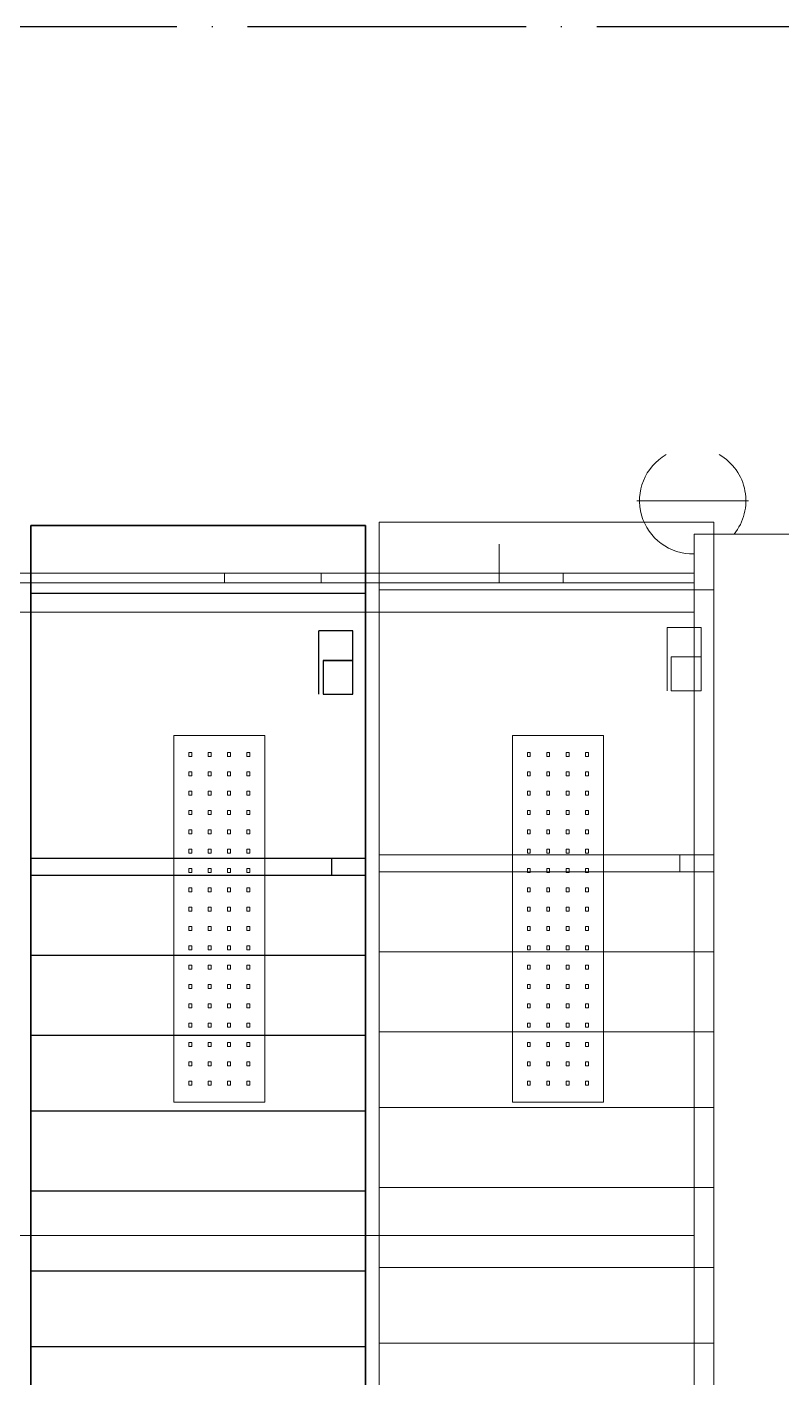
# Model space of a CAD drawing. Header units: millimetres. Extents: x 0 to 3780, y 0 to 2673.
# Drawn here: x 1455.6 to 1533.7, y 608.8 to 748.5 of the extents above; entities that cross this region are included whole.
import ezdxf
from ezdxf.enums import TextEntityAlignment as Align

# ---------------------------------------------------------------- set-up
doc = ezdxf.new("R2010")
doc.units = ezdxf.units.MM
doc.linetypes.add('EPL_DASHDOT', pattern=[1, 0.8, -0.1, 0, -0.1])
for name, color, linetype, lineweight in [('AM_0', 7, 'Continuous', 5), ('AM_7', 7, 'Continuous', 5), ('AM_9', 6, 'Continuous', 5), ('EPLAN102', 7, 'Continuous', 5), ('EPLAN307', 134, 'EPL_DASHDOT', 5), ('EPLAN400', 5, 'Continuous', 5), ('EPLAN500', 7, 'Continuous', 5), ('EPLAN501', 7, 'Continuous', 5), ('EPLAN502', 7, 'Continuous', 5), ('EPLAN503', 7, 'Continuous', 5), ('EPLAN504', 7, 'Continuous', 5)]:
    doc.layers.add(name, color=color, linetype=linetype, lineweight=lineweight)
doc.styles.add('Tahoma', font='')
doc.styles.get('Tahoma').set_extended_font_data('Tahoma')

# ---------------------------------------------------------------- blocks, each defined once
blk = doc.blocks.new('EPLSYM_LibrarySPECIAL_Symbol2_Variant0_Placement1_1')
at = {"layer": 'EPLAN307', "lineweight": 25, "ltscale": 36}
blk.add_lwpolyline([(0, -276.51), (638.05, -276.51), (638.05, 0), (0, 0)], close=True, dxfattribs=at)
at = {"layer": 'EPLAN400', "color": 5, "style": 'Tahoma'}
blk.add_attdef('88_20010', text='', height=2.26, dxfattribs=at).set_placement((-1.5, -0.95), align=Align.TOP_RIGHT)
at = {"layer": 'EPLAN500', "color": 7, "style": 'Tahoma'}
blk.add_attdef('88_20027', text='', height=1.63, dxfattribs=at).set_placement((-1.5, -4.58), align=Align.TOP_RIGHT)
at = {"layer": 'EPLAN501', "color": 7, "style": 'Tahoma'}
blk.add_attdef('88_20011', text='', height=18.06, dxfattribs=at).set_placement((-1.5, -13.26), align=Align.TOP_RIGHT)
at = {"layer": 'EPLAN502', "color": 7, "style": 'Tahoma'}
blk.add_attdef('88_20025', text='', height=1.63, dxfattribs=at).set_placement((-1.5, -12.68), align=Align.TOP_RIGHT)
at = {"layer": 'EPLAN503', "color": 7, "style": 'Tahoma'}
blk.add_attdef('88_20024', text='', height=1.63, dxfattribs=at).set_placement((-1.5, -15.38), align=Align.TOP_RIGHT)
at = {"layer": 'EPLAN504', "color": 7, "style": 'Tahoma'}
blk.add_attdef('88_20901[1]', text='', height=1.63, dxfattribs=at).set_placement((-1.5, -7.28), align=Align.TOP_RIGHT)

msp = doc.modelspace()

# ---------------------------------------------------------------- linework, layer by layer
at = {"lineweight": 0}
for p, q in [((1526.6, 697.3), (1492, 697.3)), ((1492, 690.33), (1526.6, 690.33)), ((1521.78, 679.88), (1521.78, 686.42)), ((1525.29, 686.42), (1521.78, 686.42)), ((1525.29, 683.37), (1525.29, 686.42)), ((1522.22, 683.37), (1525.29, 683.37)), ((1522.22, 683.37), (1522.22, 679.88)), ((1525.29, 679.88), (1525.29, 683.37)), ((1522.22, 679.88), (1525.29, 679.88)), ((1492, 662.91), (1526.6, 662.91)), ((1523.1, 661.17), (1523.1, 662.91)), ((1492, 661.17), (1526.6, 661.17)), ((1492, 652.9), (1526.6, 652.9)), ((1492, 644.62), (1526.6, 644.62)), ((1492, 636.8), (1526.6, 636.8)), ((1492, 628.53), (1526.6, 628.53)), ((1492, 620.25), (1526.6, 620.25)), ((1492, 612.43), (1526.6, 612.43))]:
    msp.add_line(p, q, dxfattribs=at)
for points in [[(1526.6, 554.97), (1492, 554.97), (1492, 697.3), (1526.6, 697.3)], [(1492, 697.3), (1492, 554.97), (1526.6, 554.97), (1526.6, 697.3)], [(1525.29, 679.88), (1525.29, 683.37), (1522.22, 683.37), (1522.22, 679.88)]]:
    msp.add_lwpolyline(points, close=True, dxfattribs=at)
at = {"layer": 'AM_0'}
for p, q in [((1534.48, 696.08), (1524.58, 696.08)), ((1524.58, 696.08), (1524.58, 550.8)), ((1504.43, 695.03), (1504.43, 692.03)), ((1349.23, 692.03), (1524.58, 692.03)), ((1349.23, 691.03), (1524.58, 691.03)), ((1524.58, 688.02), (1349.23, 688.02)), ((1480.19, 675.25), (1470.79, 675.25)), ((1470.79, 675.25), (1470.79, 637.35)), ((1480.19, 637.35), (1480.19, 675.25)), ((1515.19, 675.25), (1505.79, 675.25)), ((1505.79, 675.25), (1505.79, 637.35)), ((1515.19, 637.35), (1515.19, 675.25)), ((1472.34, 673.5), (1472.34, 673.09)), ((1472.64, 673.5), (1472.34, 673.5)), ((1472.64, 673.09), (1472.64, 673.5)), ((1474.34, 673.5), (1474.34, 673.09)), ((1474.64, 673.5), (1474.34, 673.5)), ((1474.64, 673.09), (1474.64, 673.5)), ((1476.34, 673.5), (1476.34, 673.09)), ((1476.64, 673.5), (1476.34, 673.5)), ((1476.64, 673.09), (1476.64, 673.5)), ((1478.34, 673.5), (1478.34, 673.09)), ((1478.64, 673.5), (1478.34, 673.5)), ((1478.64, 673.09), (1478.64, 673.5)), ((1507.34, 673.5), (1507.34, 673.09)), ((1507.64, 673.5), (1507.34, 673.5)), ((1507.64, 673.09), (1507.64, 673.5)), ((1509.34, 673.5), (1509.34, 673.09)), ((1509.64, 673.5), (1509.34, 673.5)), ((1509.64, 673.09), (1509.64, 673.5)), ((1511.34, 673.5), (1511.34, 673.09)), ((1511.64, 673.5), (1511.34, 673.5)), ((1511.64, 673.09), (1511.64, 673.5)), ((1513.34, 673.5), (1513.34, 673.09)), ((1513.64, 673.5), (1513.34, 673.5)), ((1513.64, 673.09), (1513.64, 673.5)), ((1472.34, 673.09), (1472.64, 673.09)), ((1474.34, 673.09), (1474.64, 673.09)), ((1476.34, 673.09), (1476.64, 673.09)), ((1478.34, 673.09), (1478.64, 673.09)), ((1507.34, 673.09), (1507.64, 673.09)), ((1509.34, 673.09), (1509.64, 673.09)), ((1511.34, 673.09), (1511.64, 673.09)), ((1513.34, 673.09), (1513.64, 673.09)), ((1472.34, 671.5), (1472.34, 671.09)), ((1472.64, 671.5), (1472.34, 671.5)), ((1472.34, 671.09), (1472.64, 671.09)), ((1472.64, 671.09), (1472.64, 671.5)), ((1474.34, 671.5), (1474.34, 671.09)), ((1474.64, 671.5), (1474.34, 671.5)), ((1474.34, 671.09), (1474.64, 671.09)), ((1474.64, 671.09), (1474.64, 671.5)), ((1476.34, 671.5), (1476.34, 671.09)), ((1476.64, 671.5), (1476.34, 671.5)), ((1476.34, 671.09), (1476.64, 671.09)), ((1476.64, 671.09), (1476.64, 671.5)), ((1478.34, 671.5), (1478.34, 671.09)), ((1478.64, 671.5), (1478.34, 671.5)), ((1478.34, 671.09), (1478.64, 671.09)), ((1478.64, 671.09), (1478.64, 671.5)), ((1507.34, 671.5), (1507.34, 671.09)), ((1507.64, 671.5), (1507.34, 671.5)), ((1507.34, 671.09), (1507.64, 671.09)), ((1507.64, 671.09), (1507.64, 671.5)), ((1509.34, 671.5), (1509.34, 671.09)), ((1509.64, 671.5), (1509.34, 671.5)), ((1509.34, 671.09), (1509.64, 671.09)), ((1509.64, 671.09), (1509.64, 671.5)), ((1511.64, 671.5), (1511.34, 671.5)), ((1511.34, 671.5), (1511.34, 671.09)), ((1511.34, 671.09), (1511.64, 671.09)), ((1511.64, 671.09), (1511.64, 671.5)), ((1513.34, 671.5), (1513.34, 671.09)), ((1513.64, 671.5), (1513.34, 671.5)), ((1513.34, 671.09), (1513.64, 671.09)), ((1513.64, 671.09), (1513.64, 671.5)), ((1472.34, 669.5), (1472.34, 669.09)), ((1472.64, 669.5), (1472.34, 669.5)), ((1472.64, 669.09), (1472.64, 669.5)), ((1474.34, 669.5), (1474.34, 669.09)), ((1474.64, 669.5), (1474.34, 669.5)), ((1474.64, 669.09), (1474.64, 669.5)), ((1476.34, 669.5), (1476.34, 669.09)), ((1476.64, 669.5), (1476.34, 669.5)), ((1476.64, 669.09), (1476.64, 669.5)), ((1478.34, 669.5), (1478.34, 669.09)), ((1478.64, 669.5), (1478.34, 669.5)), ((1478.64, 669.09), (1478.64, 669.5)), ((1507.34, 669.5), (1507.34, 669.09)), ((1507.64, 669.5), (1507.34, 669.5)), ((1507.64, 669.09), (1507.64, 669.5)), ((1509.34, 669.5), (1509.34, 669.09)), ((1509.64, 669.5), (1509.34, 669.5)), ((1509.64, 669.09), (1509.64, 669.5)), ((1511.34, 669.5), (1511.34, 669.09)), ((1511.64, 669.5), (1511.34, 669.5)), ((1511.64, 669.09), (1511.64, 669.5)), ((1513.64, 669.5), (1513.34, 669.5)), ((1513.34, 669.5), (1513.34, 669.09)), ((1513.64, 669.09), (1513.64, 669.5)), ((1472.34, 669.09), (1472.64, 669.09)), ((1474.34, 669.09), (1474.64, 669.09)), ((1476.34, 669.09), (1476.64, 669.09)), ((1478.34, 669.09), (1478.64, 669.09)), ((1507.34, 669.09), (1507.64, 669.09)), ((1509.34, 669.09), (1509.64, 669.09)), ((1511.34, 669.09), (1511.64, 669.09)), ((1513.34, 669.09), (1513.64, 669.09)), ((1472.64, 667.5), (1472.34, 667.5)), ((1472.34, 667.5), (1472.34, 667.09)), ((1472.34, 667.09), (1472.64, 667.09)), ((1472.64, 667.09), (1472.64, 667.5)), ((1474.34, 667.5), (1474.34, 667.09)), ((1474.64, 667.5), (1474.34, 667.5)), ((1474.34, 667.09), (1474.64, 667.09)), ((1474.64, 667.09), (1474.64, 667.5)), ((1476.34, 667.5), (1476.34, 667.09)), ((1476.64, 667.5), (1476.34, 667.5)), ((1476.34, 667.09), (1476.64, 667.09)), ((1476.64, 667.09), (1476.64, 667.5)), ((1478.34, 667.5), (1478.34, 667.09)), ((1478.64, 667.5), (1478.34, 667.5)), ((1478.34, 667.09), (1478.64, 667.09)), ((1478.64, 667.09), (1478.64, 667.5)), ((1507.34, 667.5), (1507.34, 667.09)), ((1507.64, 667.5), (1507.34, 667.5)), ((1507.34, 667.09), (1507.64, 667.09)), ((1507.64, 667.09), (1507.64, 667.5)), ((1509.34, 667.5), (1509.34, 667.09)), ((1509.64, 667.5), (1509.34, 667.5)), ((1509.34, 667.09), (1509.64, 667.09)), ((1509.64, 667.09), (1509.64, 667.5)), ((1511.34, 667.5), (1511.34, 667.09)), ((1511.64, 667.5), (1511.34, 667.5)), ((1511.34, 667.09), (1511.64, 667.09)), ((1511.64, 667.09), (1511.64, 667.5)), ((1513.34, 667.5), (1513.34, 667.09)), ((1513.64, 667.5), (1513.34, 667.5)), ((1513.34, 667.09), (1513.64, 667.09)), ((1513.64, 667.09), (1513.64, 667.5)), ((1472.34, 665.5), (1472.34, 665.09)), ((1472.64, 665.5), (1472.34, 665.5)), ((1472.34, 665.09), (1472.64, 665.09)), ((1472.64, 665.09), (1472.64, 665.5)), ((1474.34, 665.5), (1474.34, 665.09)), ((1474.64, 665.5), (1474.34, 665.5)), ((1474.34, 665.09), (1474.64, 665.09)), ((1474.64, 665.09), (1474.64, 665.5)), ((1476.34, 665.5), (1476.34, 665.09)), ((1476.64, 665.5), (1476.34, 665.5)), ((1476.34, 665.09), (1476.64, 665.09)), ((1476.64, 665.09), (1476.64, 665.5)), ((1478.34, 665.5), (1478.34, 665.09)), ((1478.64, 665.5), (1478.34, 665.5)), ((1478.34, 665.09), (1478.64, 665.09)), ((1478.64, 665.09), (1478.64, 665.5)), ((1507.34, 665.5), (1507.34, 665.09)), ((1507.64, 665.5), (1507.34, 665.5)), ((1507.34, 665.09), (1507.64, 665.09)), ((1507.64, 665.09), (1507.64, 665.5)), ((1509.34, 665.5), (1509.34, 665.09)), ((1509.64, 665.5), (1509.34, 665.5)), ((1509.34, 665.09), (1509.64, 665.09)), ((1509.64, 665.09), (1509.64, 665.5)), ((1511.34, 665.5), (1511.34, 665.09)), ((1511.64, 665.5), (1511.34, 665.5)), ((1511.34, 665.09), (1511.64, 665.09)), ((1511.64, 665.09), (1511.64, 665.5)), ((1513.34, 665.5), (1513.34, 665.09)), ((1513.64, 665.5), (1513.34, 665.5)), ((1513.34, 665.09), (1513.64, 665.09)), ((1513.64, 665.09), (1513.64, 665.5)), ((1472.34, 663.5), (1472.34, 663.09)), ((1472.64, 663.5), (1472.34, 663.5)), ((1472.34, 663.09), (1472.64, 663.09)), ((1472.64, 663.09), (1472.64, 663.5)), ((1474.34, 663.5), (1474.34, 663.09)), ((1474.64, 663.5), (1474.34, 663.5)), ((1474.34, 663.09), (1474.64, 663.09)), ((1474.64, 663.09), (1474.64, 663.5)), ((1476.34, 663.5), (1476.34, 663.09)), ((1476.64, 663.5), (1476.34, 663.5)), ((1476.34, 663.09), (1476.64, 663.09)), ((1476.64, 663.09), (1476.64, 663.5)), ((1478.34, 663.5), (1478.34, 663.09)), ((1478.64, 663.5), (1478.34, 663.5)), ((1478.34, 663.09), (1478.64, 663.09)), ((1478.64, 663.09), (1478.64, 663.5)), ((1507.34, 663.5), (1507.34, 663.09)), ((1507.64, 663.5), (1507.34, 663.5)), ((1507.34, 663.09), (1507.64, 663.09)), ((1507.64, 663.09), (1507.64, 663.5)), ((1509.34, 663.5), (1509.34, 663.09)), ((1509.64, 663.5), (1509.34, 663.5)), ((1509.34, 663.09), (1509.64, 663.09)), ((1509.64, 663.09), (1509.64, 663.5)), ((1511.34, 663.5), (1511.34, 663.09)), ((1511.64, 663.5), (1511.34, 663.5)), ((1511.34, 663.09), (1511.64, 663.09)), ((1511.64, 663.09), (1511.64, 663.5)), ((1513.34, 663.5), (1513.34, 663.09)), ((1513.64, 663.5), (1513.34, 663.5)), ((1513.34, 663.09), (1513.64, 663.09)), ((1513.64, 663.09), (1513.64, 663.5)), ((1472.34, 661.5), (1472.34, 661.09)), ((1472.64, 661.5), (1472.34, 661.5)), ((1472.34, 661.09), (1472.64, 661.09)), ((1472.64, 661.09), (1472.64, 661.5)), ((1474.34, 661.5), (1474.34, 661.09)), ((1474.64, 661.5), (1474.34, 661.5)), ((1474.34, 661.09), (1474.64, 661.09)), ((1474.64, 661.09), (1474.64, 661.5)), ((1476.34, 661.5), (1476.34, 661.09)), ((1476.64, 661.5), (1476.34, 661.5)), ((1476.34, 661.09), (1476.64, 661.09)), ((1476.64, 661.09), (1476.64, 661.5)), ((1478.34, 661.5), (1478.34, 661.09)), ((1478.64, 661.5), (1478.34, 661.5)), ((1478.34, 661.09), (1478.64, 661.09)), ((1478.64, 661.09), (1478.64, 661.5)), ((1507.34, 661.5), (1507.34, 661.09)), ((1507.64, 661.5), (1507.34, 661.5)), ((1507.34, 661.09), (1507.64, 661.09)), ((1507.64, 661.09), (1507.64, 661.5)), ((1509.34, 661.5), (1509.34, 661.09)), ((1509.64, 661.5), (1509.34, 661.5)), ((1509.34, 661.09), (1509.64, 661.09)), ((1509.64, 661.09), (1509.64, 661.5)), ((1511.34, 661.5), (1511.34, 661.09)), ((1511.64, 661.5), (1511.34, 661.5)), ((1511.34, 661.09), (1511.64, 661.09)), ((1511.64, 661.09), (1511.64, 661.5)), ((1513.34, 661.5), (1513.34, 661.09)), ((1513.64, 661.5), (1513.34, 661.5)), ((1513.34, 661.09), (1513.64, 661.09)), ((1513.64, 661.09), (1513.64, 661.5)), ((1472.34, 659.5), (1472.34, 659.09)), ((1472.64, 659.5), (1472.34, 659.5)), ((1472.64, 659.09), (1472.64, 659.5)), ((1474.34, 659.5), (1474.34, 659.09)), ((1474.64, 659.5), (1474.34, 659.5)), ((1474.64, 659.09), (1474.64, 659.5)), ((1476.34, 659.5), (1476.34, 659.09)), ((1476.64, 659.5), (1476.34, 659.5)), ((1476.64, 659.09), (1476.64, 659.5)), ((1478.34, 659.5), (1478.34, 659.09)), ((1478.64, 659.5), (1478.34, 659.5)), ((1478.64, 659.09), (1478.64, 659.5)), ((1507.64, 659.5), (1507.34, 659.5)), ((1507.34, 659.5), (1507.34, 659.09)), ((1507.64, 659.09), (1507.64, 659.5)), ((1509.34, 659.5), (1509.34, 659.09)), ((1509.64, 659.5), (1509.34, 659.5)), ((1509.64, 659.09), (1509.64, 659.5)), ((1511.34, 659.5), (1511.34, 659.09)), ((1511.64, 659.5), (1511.34, 659.5)), ((1511.64, 659.09), (1511.64, 659.5)), ((1513.34, 659.5), (1513.34, 659.09)), ((1513.64, 659.5), (1513.34, 659.5)), ((1513.64, 659.09), (1513.64, 659.5)), ((1472.34, 659.09), (1472.64, 659.09)), ((1474.34, 659.09), (1474.64, 659.09)), ((1476.34, 659.09), (1476.64, 659.09)), ((1478.34, 659.09), (1478.64, 659.09)), ((1507.34, 659.09), (1507.64, 659.09)), ((1509.34, 659.09), (1509.64, 659.09)), ((1511.34, 659.09), (1511.64, 659.09)), ((1513.34, 659.09), (1513.64, 659.09)), ((1472.64, 657.5), (1472.34, 657.5)), ((1472.34, 657.5), (1472.34, 657.09)), ((1472.34, 657.09), (1472.64, 657.09)), ((1472.64, 657.09), (1472.64, 657.5)), ((1474.34, 657.5), (1474.34, 657.09)), ((1474.64, 657.5), (1474.34, 657.5)), ((1474.34, 657.09), (1474.64, 657.09)), ((1474.64, 657.09), (1474.64, 657.5)), ((1476.34, 657.5), (1476.34, 657.09)), ((1476.64, 657.5), (1476.34, 657.5)), ((1476.34, 657.09), (1476.64, 657.09)), ((1476.64, 657.09), (1476.64, 657.5)), ((1478.34, 657.5), (1478.34, 657.09)), ((1478.64, 657.5), (1478.34, 657.5)), ((1478.34, 657.09), (1478.64, 657.09)), ((1478.64, 657.09), (1478.64, 657.5)), ((1507.34, 657.5), (1507.34, 657.09)), ((1507.64, 657.5), (1507.34, 657.5)), ((1507.34, 657.09), (1507.64, 657.09)), ((1507.64, 657.09), (1507.64, 657.5)), ((1509.34, 657.5), (1509.34, 657.09)), ((1509.64, 657.5), (1509.34, 657.5)), ((1509.34, 657.09), (1509.64, 657.09)), ((1509.64, 657.09), (1509.64, 657.5)), ((1511.34, 657.5), (1511.34, 657.09)), ((1511.64, 657.5), (1511.34, 657.5)), ((1511.34, 657.09), (1511.64, 657.09)), ((1511.64, 657.09), (1511.64, 657.5)), ((1513.34, 657.5), (1513.34, 657.09)), ((1513.64, 657.5), (1513.34, 657.5)), ((1513.34, 657.09), (1513.64, 657.09)), ((1513.64, 657.09), (1513.64, 657.5)), ((1472.64, 655.5), (1472.34, 655.5)), ((1472.34, 655.5), (1472.34, 655.09)), ((1472.64, 655.09), (1472.64, 655.5)), ((1474.34, 655.5), (1474.34, 655.09)), ((1474.64, 655.5), (1474.34, 655.5)), ((1474.64, 655.09), (1474.64, 655.5)), ((1476.34, 655.5), (1476.34, 655.09)), ((1476.64, 655.5), (1476.34, 655.5)), ((1476.64, 655.09), (1476.64, 655.5)), ((1478.34, 655.5), (1478.34, 655.09)), ((1478.64, 655.5), (1478.34, 655.5)), ((1478.64, 655.09), (1478.64, 655.5)), ((1507.64, 655.5), (1507.34, 655.5)), ((1507.34, 655.5), (1507.34, 655.09)), ((1507.64, 655.09), (1507.64, 655.5)), ((1509.34, 655.5), (1509.34, 655.09)), ((1509.64, 655.5), (1509.34, 655.5)), ((1509.64, 655.09), (1509.64, 655.5)), ((1511.34, 655.5), (1511.34, 655.09)), ((1511.64, 655.5), (1511.34, 655.5)), ((1511.64, 655.09), (1511.64, 655.5)), ((1513.34, 655.5), (1513.34, 655.09)), ((1513.64, 655.5), (1513.34, 655.5)), ((1513.64, 655.09), (1513.64, 655.5)), ((1472.34, 655.09), (1472.64, 655.09)), ((1474.34, 655.09), (1474.64, 655.09)), ((1476.34, 655.09), (1476.64, 655.09)), ((1478.34, 655.09), (1478.64, 655.09)), ((1507.34, 655.09), (1507.64, 655.09)), ((1509.34, 655.09), (1509.64, 655.09)), ((1511.34, 655.09), (1511.64, 655.09)), ((1513.34, 655.09), (1513.64, 655.09)), ((1472.64, 653.5), (1472.34, 653.5)), ((1472.34, 653.5), (1472.34, 653.09)), ((1472.34, 653.09), (1472.64, 653.09)), ((1472.64, 653.09), (1472.64, 653.5)), ((1474.34, 653.5), (1474.34, 653.09)), ((1474.64, 653.5), (1474.34, 653.5)), ((1474.34, 653.09), (1474.64, 653.09)), ((1474.64, 653.09), (1474.64, 653.5)), ((1476.34, 653.5), (1476.34, 653.09)), ((1476.64, 653.5), (1476.34, 653.5)), ((1476.34, 653.09), (1476.64, 653.09)), ((1476.64, 653.09), (1476.64, 653.5)), ((1478.34, 653.5), (1478.34, 653.09)), ((1478.64, 653.5), (1478.34, 653.5)), ((1478.34, 653.09), (1478.64, 653.09)), ((1478.64, 653.09), (1478.64, 653.5)), ((1507.64, 653.5), (1507.34, 653.5)), ((1507.34, 653.5), (1507.34, 653.09)), ((1507.34, 653.09), (1507.64, 653.09)), ((1507.64, 653.09), (1507.64, 653.5)), ((1509.34, 653.5), (1509.34, 653.09)), ((1509.64, 653.5), (1509.34, 653.5)), ((1509.34, 653.09), (1509.64, 653.09)), ((1509.64, 653.09), (1509.64, 653.5)), ((1511.34, 653.5), (1511.34, 653.09)), ((1511.64, 653.5), (1511.34, 653.5)), ((1511.34, 653.09), (1511.64, 653.09)), ((1511.64, 653.09), (1511.64, 653.5)), ((1513.34, 653.5), (1513.34, 653.09)), ((1513.64, 653.5), (1513.34, 653.5)), ((1513.34, 653.09), (1513.64, 653.09)), ((1513.64, 653.09), (1513.64, 653.5)), ((1472.64, 651.5), (1472.34, 651.5)), ((1472.34, 651.5), (1472.34, 651.09)), ((1472.34, 651.09), (1472.64, 651.09)), ((1472.64, 651.09), (1472.64, 651.5)), ((1474.34, 651.5), (1474.34, 651.09)), ((1474.64, 651.5), (1474.34, 651.5)), ((1474.34, 651.09), (1474.64, 651.09)), ((1474.64, 651.09), (1474.64, 651.5)), ((1476.34, 651.5), (1476.34, 651.09)), ((1476.64, 651.5), (1476.34, 651.5)), ((1476.34, 651.09), (1476.64, 651.09)), ((1476.64, 651.09), (1476.64, 651.5)), ((1478.34, 651.5), (1478.34, 651.09)), ((1478.64, 651.5), (1478.34, 651.5)), ((1478.34, 651.09), (1478.64, 651.09)), ((1478.64, 651.09), (1478.64, 651.5)), ((1507.34, 651.5), (1507.34, 651.09)), ((1507.64, 651.5), (1507.34, 651.5)), ((1507.34, 651.09), (1507.64, 651.09)), ((1507.64, 651.09), (1507.64, 651.5)), ((1509.34, 651.5), (1509.34, 651.09)), ((1509.64, 651.5), (1509.34, 651.5)), ((1509.34, 651.09), (1509.64, 651.09)), ((1509.64, 651.09), (1509.64, 651.5)), ((1511.34, 651.5), (1511.34, 651.09)), ((1511.64, 651.5), (1511.34, 651.5)), ((1511.34, 651.09), (1511.64, 651.09)), ((1511.64, 651.09), (1511.64, 651.5)), ((1513.64, 651.5), (1513.34, 651.5)), ((1513.34, 651.5), (1513.34, 651.09)), ((1513.34, 651.09), (1513.64, 651.09)), ((1513.64, 651.09), (1513.64, 651.5)), ((1472.34, 649.5), (1472.34, 649.09)), ((1472.64, 649.5), (1472.34, 649.5)), ((1472.34, 649.09), (1472.64, 649.09)), ((1472.64, 649.09), (1472.64, 649.5)), ((1474.34, 649.5), (1474.34, 649.09)), ((1474.64, 649.5), (1474.34, 649.5)), ((1474.34, 649.09), (1474.64, 649.09)), ((1474.64, 649.09), (1474.64, 649.5)), ((1476.34, 649.5), (1476.34, 649.09)), ((1476.64, 649.5), (1476.34, 649.5)), ((1476.34, 649.09), (1476.64, 649.09)), ((1476.64, 649.09), (1476.64, 649.5)), ((1478.34, 649.5), (1478.34, 649.09)), ((1478.64, 649.5), (1478.34, 649.5)), ((1478.34, 649.09), (1478.64, 649.09)), ((1478.64, 649.09), (1478.64, 649.5)), ((1507.64, 649.5), (1507.34, 649.5)), ((1507.34, 649.5), (1507.34, 649.09)), ((1507.34, 649.09), (1507.64, 649.09)), ((1507.64, 649.09), (1507.64, 649.5)), ((1509.34, 649.5), (1509.34, 649.09)), ((1509.64, 649.5), (1509.34, 649.5)), ((1509.34, 649.09), (1509.64, 649.09)), ((1509.64, 649.09), (1509.64, 649.5)), ((1511.34, 649.5), (1511.34, 649.09)), ((1511.64, 649.5), (1511.34, 649.5)), ((1511.34, 649.09), (1511.64, 649.09)), ((1511.64, 649.09), (1511.64, 649.5)), ((1513.34, 649.5), (1513.34, 649.09)), ((1513.64, 649.5), (1513.34, 649.5)), ((1513.34, 649.09), (1513.64, 649.09)), ((1513.64, 649.09), (1513.64, 649.5)), ((1472.34, 647.5), (1472.34, 647.09)), ((1472.64, 647.5), (1472.34, 647.5)), ((1472.34, 647.09), (1472.64, 647.09)), ((1472.64, 647.09), (1472.64, 647.5)), ((1474.34, 647.5), (1474.34, 647.09)), ((1474.64, 647.5), (1474.34, 647.5)), ((1474.34, 647.09), (1474.64, 647.09)), ((1474.64, 647.09), (1474.64, 647.5)), ((1476.34, 647.5), (1476.34, 647.09)), ((1476.64, 647.5), (1476.34, 647.5)), ((1476.34, 647.09), (1476.64, 647.09)), ((1476.64, 647.09), (1476.64, 647.5)), ((1478.34, 647.5), (1478.34, 647.09)), ((1478.64, 647.5), (1478.34, 647.5)), ((1478.34, 647.09), (1478.64, 647.09)), ((1478.64, 647.09), (1478.64, 647.5)), ((1507.64, 647.5), (1507.34, 647.5)), ((1507.34, 647.5), (1507.34, 647.09)), ((1507.34, 647.09), (1507.64, 647.09)), ((1507.64, 647.09), (1507.64, 647.5)), ((1509.34, 647.5), (1509.34, 647.09)), ((1509.64, 647.5), (1509.34, 647.5)), ((1509.34, 647.09), (1509.64, 647.09)), ((1509.64, 647.09), (1509.64, 647.5)), ((1511.34, 647.5), (1511.34, 647.09)), ((1511.64, 647.5), (1511.34, 647.5)), ((1511.34, 647.09), (1511.64, 647.09)), ((1511.64, 647.09), (1511.64, 647.5)), ((1513.34, 647.5), (1513.34, 647.09)), ((1513.64, 647.5), (1513.34, 647.5)), ((1513.34, 647.09), (1513.64, 647.09)), ((1513.64, 647.09), (1513.64, 647.5)), ((1472.34, 645.5), (1472.34, 645.09)), ((1472.64, 645.5), (1472.34, 645.5)), ((1472.64, 645.09), (1472.64, 645.5)), ((1474.34, 645.5), (1474.34, 645.09)), ((1474.64, 645.5), (1474.34, 645.5)), ((1474.64, 645.09), (1474.64, 645.5)), ((1476.34, 645.5), (1476.34, 645.09)), ((1476.64, 645.5), (1476.34, 645.5)), ((1476.64, 645.09), (1476.64, 645.5)), ((1478.34, 645.5), (1478.34, 645.09)), ((1478.64, 645.5), (1478.34, 645.5)), ((1478.64, 645.09), (1478.64, 645.5)), ((1507.64, 645.5), (1507.34, 645.5)), ((1507.34, 645.5), (1507.34, 645.09)), ((1507.64, 645.09), (1507.64, 645.5)), ((1509.34, 645.5), (1509.34, 645.09)), ((1509.64, 645.5), (1509.34, 645.5)), ((1509.64, 645.09), (1509.64, 645.5)), ((1511.34, 645.5), (1511.34, 645.09)), ((1511.64, 645.5), (1511.34, 645.5)), ((1511.64, 645.09), (1511.64, 645.5)), ((1513.34, 645.5), (1513.34, 645.09)), ((1513.64, 645.5), (1513.34, 645.5)), ((1513.64, 645.09), (1513.64, 645.5)), ((1472.34, 645.09), (1472.64, 645.09)), ((1474.34, 645.09), (1474.64, 645.09)), ((1476.34, 645.09), (1476.64, 645.09)), ((1478.34, 645.09), (1478.64, 645.09)), ((1507.34, 645.09), (1507.64, 645.09)), ((1509.34, 645.09), (1509.64, 645.09)), ((1511.34, 645.09), (1511.64, 645.09)), ((1513.34, 645.09), (1513.64, 645.09)), ((1472.34, 643.5), (1472.34, 643.09)), ((1472.64, 643.5), (1472.34, 643.5)), ((1472.34, 643.09), (1472.64, 643.09)), ((1472.64, 643.09), (1472.64, 643.5)), ((1474.34, 643.5), (1474.34, 643.09)), ((1474.64, 643.5), (1474.34, 643.5)), ((1474.34, 643.09), (1474.64, 643.09)), ((1474.64, 643.09), (1474.64, 643.5)), ((1476.34, 643.5), (1476.34, 643.09)), ((1476.64, 643.5), (1476.34, 643.5)), ((1476.34, 643.09), (1476.64, 643.09)), ((1476.64, 643.09), (1476.64, 643.5)), ((1478.34, 643.5), (1478.34, 643.09)), ((1478.64, 643.5), (1478.34, 643.5)), ((1478.34, 643.09), (1478.64, 643.09)), ((1478.64, 643.09), (1478.64, 643.5)), ((1507.64, 643.5), (1507.34, 643.5)), ((1507.34, 643.5), (1507.34, 643.09)), ((1507.34, 643.09), (1507.64, 643.09)), ((1507.64, 643.09), (1507.64, 643.5)), ((1509.34, 643.5), (1509.34, 643.09)), ((1509.64, 643.5), (1509.34, 643.5)), ((1509.34, 643.09), (1509.64, 643.09)), ((1509.64, 643.09), (1509.64, 643.5)), ((1511.34, 643.5), (1511.34, 643.09)), ((1511.64, 643.5), (1511.34, 643.5)), ((1511.34, 643.09), (1511.64, 643.09)), ((1511.64, 643.09), (1511.64, 643.5)), ((1513.34, 643.5), (1513.34, 643.09)), ((1513.64, 643.5), (1513.34, 643.5)), ((1513.34, 643.09), (1513.64, 643.09)), ((1513.64, 643.09), (1513.64, 643.5)), ((1472.34, 641.5), (1472.34, 641.09)), ((1472.64, 641.5), (1472.34, 641.5)), ((1472.64, 641.09), (1472.64, 641.5)), ((1474.34, 641.5), (1474.34, 641.09)), ((1474.64, 641.5), (1474.34, 641.5)), ((1474.64, 641.09), (1474.64, 641.5)), ((1476.34, 641.5), (1476.34, 641.09)), ((1476.64, 641.5), (1476.34, 641.5)), ((1476.64, 641.09), (1476.64, 641.5)), ((1478.34, 641.5), (1478.34, 641.09)), ((1478.64, 641.5), (1478.34, 641.5)), ((1478.64, 641.09), (1478.64, 641.5)), ((1507.64, 641.5), (1507.34, 641.5)), ((1507.34, 641.5), (1507.34, 641.09)), ((1507.64, 641.09), (1507.64, 641.5)), ((1509.34, 641.5), (1509.34, 641.09)), ((1509.64, 641.5), (1509.34, 641.5)), ((1509.64, 641.09), (1509.64, 641.5)), ((1511.34, 641.5), (1511.34, 641.09)), ((1511.64, 641.5), (1511.34, 641.5)), ((1511.64, 641.09), (1511.64, 641.5)), ((1513.64, 641.5), (1513.34, 641.5)), ((1513.34, 641.5), (1513.34, 641.09)), ((1513.64, 641.09), (1513.64, 641.5)), ((1472.34, 641.09), (1472.64, 641.09)), ((1474.34, 641.09), (1474.64, 641.09)), ((1476.34, 641.09), (1476.64, 641.09)), ((1478.34, 641.09), (1478.64, 641.09)), ((1507.34, 641.09), (1507.64, 641.09)), ((1509.34, 641.09), (1509.64, 641.09)), ((1511.34, 641.09), (1511.64, 641.09)), ((1513.34, 641.09), (1513.64, 641.09)), ((1472.34, 639.5), (1472.34, 639.09)), ((1472.64, 639.5), (1472.34, 639.5)), ((1472.34, 639.09), (1472.64, 639.09)), ((1472.64, 639.09), (1472.64, 639.5)), ((1474.34, 639.5), (1474.34, 639.09)), ((1474.64, 639.5), (1474.34, 639.5)), ((1474.34, 639.09), (1474.64, 639.09)), ((1474.64, 639.09), (1474.64, 639.5)), ((1476.34, 639.5), (1476.34, 639.09)), ((1476.64, 639.5), (1476.34, 639.5)), ((1476.34, 639.09), (1476.64, 639.09)), ((1476.64, 639.09), (1476.64, 639.5)), ((1478.34, 639.5), (1478.34, 639.09)), ((1478.64, 639.5), (1478.34, 639.5)), ((1478.34, 639.09), (1478.64, 639.09)), ((1478.64, 639.09), (1478.64, 639.5)), ((1507.34, 639.5), (1507.34, 639.09)), ((1507.64, 639.5), (1507.34, 639.5)), ((1507.34, 639.09), (1507.64, 639.09)), ((1507.64, 639.09), (1507.64, 639.5)), ((1509.34, 639.5), (1509.34, 639.09)), ((1509.64, 639.5), (1509.34, 639.5)), ((1509.34, 639.09), (1509.64, 639.09)), ((1509.64, 639.09), (1509.64, 639.5)), ((1511.34, 639.5), (1511.34, 639.09)), ((1511.64, 639.5), (1511.34, 639.5)), ((1511.34, 639.09), (1511.64, 639.09)), ((1511.64, 639.09), (1511.64, 639.5)), ((1513.64, 639.5), (1513.34, 639.5)), ((1513.34, 639.5), (1513.34, 639.09)), ((1513.34, 639.09), (1513.64, 639.09)), ((1513.64, 639.09), (1513.64, 639.5)), ((1470.79, 637.35), (1480.19, 637.35)), ((1505.79, 637.35), (1515.19, 637.35)), ((1349.23, 623.55), (1524.58, 623.55))]:
    msp.add_line(p, q, dxfattribs=at)
for start, end in [(120, 271.5628), (321.1508, 60)]:
    msp.add_arc((1524.43, 699.53), 5.5, start, end, dxfattribs=at)
at = {"layer": 'AM_7', "ltscale": 1.5}
msp.add_line((1518.66, 699.53), (1530.21, 699.53), dxfattribs=at)
at = {"layer": 'AM_9', "ltscale": 2}
for p, q in [((1476.03, 691.03), (1476.03, 692.03)), ((1486.03, 691.03), (1486.03, 692.03)), ((1504.43, 692.03), (1504.43, 691.03)), ((1511.03, 691.03), (1511.03, 692.03))]:
    msp.add_line(p, q, dxfattribs=at)
at = {"layer": 'EPLAN102', "lineweight": 25, "ltscale": 36}
for p, q in [((1490.6, 696.95), (1456, 696.95)), ((1456, 689.97), (1490.6, 689.97)), ((1485.78, 679.53), (1485.78, 686.06)), ((1489.29, 686.06), (1485.78, 686.06)), ((1489.29, 683.02), (1489.29, 686.06)), ((1486.22, 683.02), (1489.29, 683.02)), ((1486.22, 683.02), (1486.22, 679.53)), ((1489.29, 679.53), (1489.29, 683.02)), ((1486.22, 679.53), (1489.29, 679.53)), ((1456, 662.56), (1490.6, 662.56)), ((1487.1, 660.82), (1487.1, 662.56)), ((1456, 660.82), (1490.6, 660.82)), ((1456, 652.55), (1490.6, 652.55)), ((1456, 644.27), (1490.6, 644.27)), ((1456, 636.45), (1490.6, 636.45)), ((1456, 628.17), (1490.6, 628.17)), ((1456, 619.9), (1490.6, 619.9)), ((1456, 612.07), (1490.6, 612.07))]:
    msp.add_line(p, q, dxfattribs=at)
for points in [[(1490.6, 554.62), (1456, 554.62), (1456, 696.95), (1490.6, 696.95)], [(1456, 696.95), (1456, 554.62), (1490.6, 554.62), (1490.6, 696.95)], [(1489.29, 679.53), (1489.29, 683.02), (1486.22, 683.02), (1486.22, 679.53)]]:
    msp.add_lwpolyline(points, close=True, dxfattribs=at)

# ---------------------------------------------------------------- block references
msp.add_blockref('EPLSYM_LibrarySPECIAL_Symbol2_Variant0_Placement1_1', (1157.95, 748.51))

doc.saveas('drawing.dxf')
